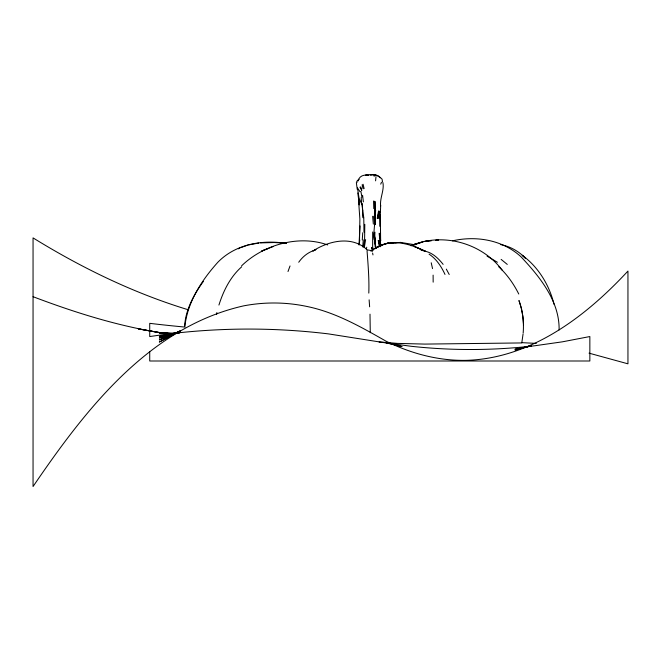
<?xml version="1.0" encoding="UTF-8"?>
<svg xmlns="http://www.w3.org/2000/svg" width="661" height="661" viewBox="0 0 661 661"><rect width="100%" height="100%" fill="white"/><g stroke="black" fill="none" stroke-linecap="round" stroke-linejoin="round"><path stroke-width="0.99" d="M379.827 226.318L379.753 214.362M559.107 329.946C559.652 301.069 539.665 276.604 520.86 256.666C502.567 239.869 476.226 235.49 452.471 240.835M380.265 212.198L380.637 240.918L380.083 233.358L380.711 246.702M375.341 201.63L375.076 224.657M370.276 332.714L370.003 314.157M360.022 225.955L358.989 244.867M374.919 232.135L374.663 239.844L375.241 247.264M523.173 332.954C524.082 321.981 522.628 310.893 518.959 300.515L521.463 308.447L522.934 316.561L523.537 324.725M380.381 211.908L380.695 205.406M362.278 239.993L362.732 232.763M380.298 237.307L380.538 233.606M362.715 246.958L363.253 239.902M523.074 333.945L521.785 342.935L424.8 344.092L397.294 343.39L384.454 342.291M380.596 205.794C379.827 197.895 384.355 190.351 382.942 182.626M375.993 176.636L375.588 180.85M379.092 218.452L379.753 211.38M184.617 326.047C185.658 309.522 193.863 294.616 203.348 281.446M184.906 326.228C187.559 301.813 201.861 280 217.948 262.153C235.622 244.124 261.987 239.604 286.106 243.364M359.121 244.851L359.774 240.017M378.232 218.37L379.207 211.148L377.274 218.345L378.546 210.95M374.423 213.891L374.952 210.066M363.525 246.958L364.599 239.637L364.806 224.335M356.353 182.651L357.246 189.41M364.385 246.966L365.616 239.629M216.56 314.504L216.891 312.554M374.39 218.014L375.721 210.438M367.045 250.593C368.053 264.64 369.317 278.901 368.797 293.104M366.31 249.139L366.748 247.197M218.931 305.052C223.393 290.815 230.359 276.794 241.695 266.788M358.039 181.007C359.146 175.909 364.087 174.264 368.863 175.388M287.998 271.522L290.03 265.962M380.736 184.155L381.471 182.221M298.714 262.243C302.721 256.567 308.423 251.948 315.198 250.114M241.612 265.813C263.392 244.71 298.656 234.589 327.699 244.942M359.138 179.329L357.039 180.982L356.692 181.858L357.196 182.229M589.034 353.148L627.95 363.823L627.95 271.06C585.803 316.528 531.097 358.328 466.6 360.344C438.582 360.956 410.894 353.569 385.925 341.117C360.79 326.831 335.317 312.215 306.646 306.407A159.673 159.673 0 0 0 243.512 305.894C148.651 327.393 84.947 410.274 33.05 486.537L33.05 237.886C81.6 267.845 133.373 293.046 188.03 309.703M374.837 248.71L379.24 246.066L388.313 242.951L381.182 245.264L374.837 248.71C390.073 237.671 410.184 243.752 425.486 251.354L414.356 246.479L425.486 251.354M370.49 250.932L381.182 245.264M180.37 330.632L159.326 342.059L180.37 330.954L159.326 339.911L180.37 331.318L159.326 338.027L180.37 331.731L159.326 336.424L172.356 333.797M238.332 248.842L240.133 247.883M316.024 249.478L312.909 250.998C328.814 240.744 352.04 235.407 367.276 249.883L371.631 250.626L372.292 251.742M410.952 245.718L423.015 241.86L411.307 245.578L415.422 243.892M268.069 248.519L261.649 251.031L273.497 246.454M241.083 247.536L247.759 245.091M411.307 245.578C442.804 232.11 481.96 242.984 502.385 270.399M412.315 245.421L415.182 244.38M531.138 345.529L515.002 350.041L531.138 345.868L515.002 349.281L531.138 346.083M370.532 175.38C374.737 173.777 379.315 176.049 382.083 179.172L382.512 181.891M248.743 244.876L258.591 243.091M174.364 333.392L180.37 332.177M395.799 242.909L400.442 242.372L415.174 244.826M430.774 240.612L424.808 241.372L431.608 240.703M260.574 242.901L274.34 242.513L286.527 243.314M436.467 240.232L438.408 240.042L435.549 240.257M365.516 175.016C370.499 174.669 376.679 173.19 380.249 177.784M179.371 333.202L159.326 333.26L168.348 333.483L159.326 332.756L174.364 333.483M379.092 342.034L381.471 342.084M521.86 342.654L536.327 343.406M357.94 180.197L358.419 180.23M371.11 250.585L371.631 250.626M382.265 342.092L383.719 342.224M170.348 333.508L159.326 332.524L138.281 328.889L159.326 332.566C116.03 325.468 73.999 312.223 33.05 296.698M385.925 342.836L402.062 346.571L385.925 342.596M500.427 244.553C509.904 246.305 518.612 251.114 525.272 258.063M424.279 251.056C432.261 252.419 438.293 258.277 443.134 264.367M420.974 250.007L423.453 250.8M487.066 256.154L497.419 262.268M429.08 254.163C436.442 258.955 441.374 266.614 445.002 274.447M501.129 259.393L507.284 264.417M498.7 266.747C507.078 274.431 513.696 283.866 518.761 294.013M525.165 258.005L522.182 255.27C538.294 266.887 549.349 285.106 554.001 304.267M360.038 191.773L357.469 187.889L359.047 198.118L361.691 203.985L361.17 197.589M359.939 187.17L361.757 190.492L360.79 186.766M446.315 269.118L449.224 274.497M372.763 249.841L371.49 247.396L372.416 250.288M373.614 250.098L372.655 247.231L372.664 232.011L374.151 239.753L373.952 231.986L374.622 224.162L373.721 216.263M379.885 246.66L378.266 240.488L379.488 246.479M363.079 184.262L364.12 188.616M431.22 262.781L432.542 268.597M362.137 184.725L363.087 188.897M372.614 253.13L372.986 254.915M374.498 236.588L375.2 240.315L374.423 235.547M360.923 191.442L361.881 197.16M374.605 239.984L375.812 247.297L374.704 239.918M379.158 240.571L379.976 246.553M362.592 195.292L363.368 201.878M379.15 233.283L380.48 246.603M374.473 237.39L374.779 240.216L374.473 234.465M372.622 216.296L373.349 224.104M357.783 192.962L359.394 204.935L358.469 198.986L359.873 219.155L359.526 240.15M369.127 299.838L369.631 306.82M375.208 224.41L374.589 201.233M374.085 174.752L374.159 176.355M373.539 201.01L373.787 208.62M363.988 232.135L363.757 216.866M374.448 235.382L374.572 240.1M433.112 275.125L433.162 282.156M149.725 351.826L149.725 360.997L589.852 360.997L589.852 336.548L562.346 341.836L534.832 345.753A550.605 550.605 0 0 1 411.051 346.273L383.545 342.572L328.525 333.904A660.959 660.959 0 0 0 163.474 334.598L149.725 336.548L149.725 323.336A1247.034 1247.034 0 0 0 185.088 327.079M396.195 242.637L385.33 243.694L396.195 242.637M362.74 210.52L362.071 203.621L363.178 217.808L362.74 210.52"/></g></svg>
